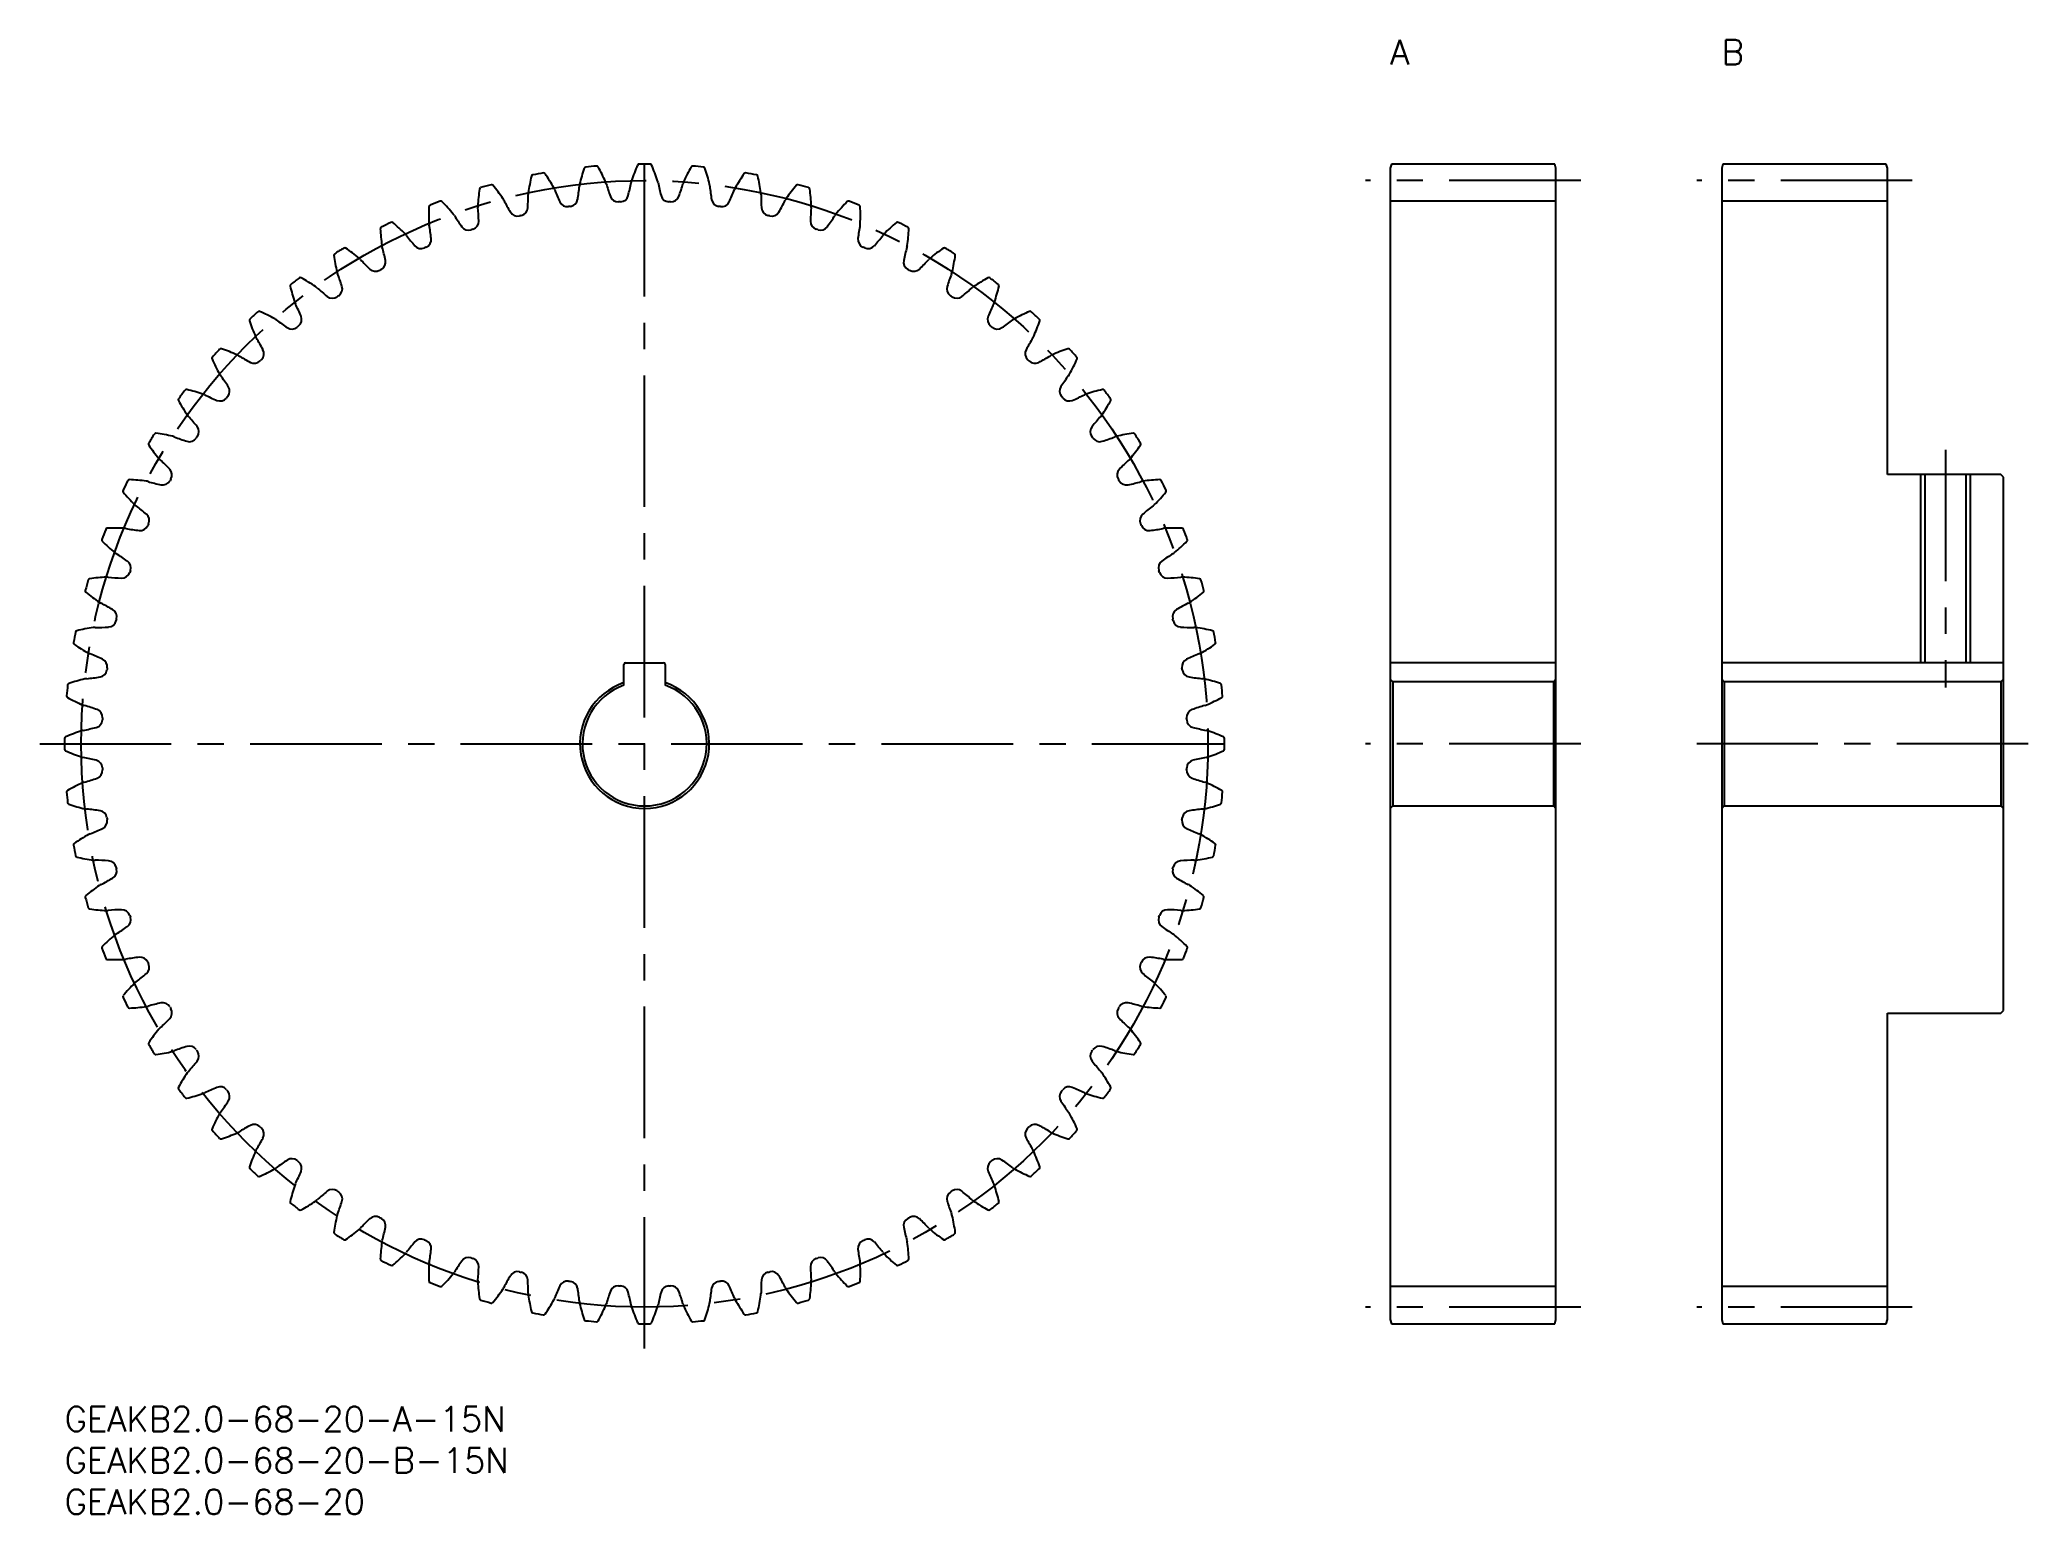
# Model space of a CAD drawing. Extents: x -3 to 237, y -13 to 165.
import ezdxf

# ---------------------------------------------------------------- set-up
doc = ezdxf.new("R2010")
doc.units = 0
doc.header["$LTSCALE"] = 0.5
doc.linetypes.add('CENTER', pattern=[50.8, 31.75, -6.35, 6.35, -6.35])
for name, color, linetype in [('MSM_CENTER', 1, 'CENTER'), ('MSM_CONTINUOUS', 7, 'CONTINUOUS'), ('MSM_NARROW', 5, 'CONTINUOUS'), ('MSM_PART_NUMBER', 7, 'CONTINUOUS')]:
    doc.layers.add(name, color=color, linetype=linetype)
doc.styles.get("Standard").update_dxf_attribs({"font": 'txt.shx', "height": 1, "bigfont": 'bigfont.shx'})

# ---------------------------------------------------------------- blocks, each defined once
blk = doc.blocks.new('*U3')
at = {"layer": 'MSM_PART_NUMBER'}
blk.add_text('GEAKB2.0-68-20-B-15N', height=3, dxfattribs=at).set_placement((0, -8))
blk = doc.blocks.new('*U4')
at = {"layer": 'MSM_PART_NUMBER'}
blk.add_text('GEAKB2.0-68-20-A-15N', height=3, dxfattribs=at).set_placement((0, -3))
blk = doc.blocks.new('*U5')
at = {"layer": 'MSM_PART_NUMBER'}
blk.add_text('GEAKB2.0-68-20', height=3, dxfattribs=at).set_placement((0, -13))
blk = doc.blocks.new('*U6')
at = {"layer": 'MSM_PART_NUMBER'}
blk.add_text('A', height=3, dxfattribs=at).set_placement((160, 162))
blk = doc.blocks.new('*U7')
at = {"layer": 'MSM_PART_NUMBER'}
blk.add_text('B', height=3, dxfattribs=at).set_placement((200, 162))

msp = doc.modelspace()

# ---------------------------------------------------------------- linework, layer by layer
at = {"layer": 'MSM_CENTER'}
for p, q in [((70, 7), (70, 153)), ((183, 148), (157, 148)), ((223, 148), (197, 148)), ((227, 115.5), (227, 86.8)), ((-3, 80), (143, 80)), ((183, 80), (157, 80)), ((237, 80), (197, 80)), ((183, 12), (157, 12)), ((223, 12), (197, 12))]:
    msp.add_line(p, q, dxfattribs=at)
msp.add_circle((70, 80), 68, dxfattribs=at)
at = {"layer": 'MSM_CONTINUOUS'}
for p, q in [((160.13, 150), (160, 149.5)), ((160, 149.5), (160, 10.5)), ((179.87, 150), (160.13, 150)), ((180, 149.5), (179.87, 150)), ((180, 10.5), (180, 149.5)), ((200.13, 150), (200, 149.5)), ((200, 149.5), (200, 10.5)), ((219.87, 150), (200.13, 150)), ((220, 149.5), (219.87, 150)), ((220, 112.5), (220, 149.5)), ((180, 145.5), (160, 145.5)), ((220, 145.5), (200, 145.5)), ((233.7, 112.5), (220, 112.5)), ((224.54, 112.5), (224.54, 89.8)), ((229.46, 112.5), (229.46, 89.8)), ((234, 112.2), (233.7, 112.5)), ((234, 47.8), (234, 112.2)), ((67.5, 87.07), (67.5, 89.6)), ((67.7, 89.8), (72.3, 89.8)), ((72.5, 89.6), (72.5, 87.07)), ((180, 89.8), (160, 89.8)), ((234, 89.8), (200, 89.8)), ((160, 87.8), (160.3, 87.5)), ((160.3, 87.5), (160.3, 72.5)), ((179.7, 87.5), (160.3, 87.5)), ((179.7, 87.5), (180, 87.8)), ((179.7, 87.5), (179.7, 72.5)), ((200, 87.8), (200.3, 87.5)), ((200.3, 87.5), (200.3, 72.5)), ((233.7, 87.5), (200.3, 87.5)), ((233.7, 87.5), (234, 87.8)), ((233.7, 87.5), (233.7, 72.5)), ((160.3, 72.5), (160, 72.2)), ((160.3, 72.5), (179.7, 72.5)), ((180, 72.2), (179.7, 72.5)), ((200.3, 72.5), (200, 72.2)), ((200.3, 72.5), (233.7, 72.5)), ((234, 72.2), (233.7, 72.5)), ((220, 10.5), (220, 47.5)), ((220, 47.5), (233.7, 47.5)), ((233.7, 47.5), (234, 47.8)), ((180, 14.5), (160, 14.5)), ((220, 14.5), (200, 14.5)), ((160, 10.5), (160.13, 10)), ((160.13, 10), (179.87, 10)), ((179.87, 10), (180, 10.5)), ((200, 10.5), (200.13, 10)), ((200.13, 10), (219.87, 10)), ((219.87, 10), (220, 10.5))]:
    msp.add_line(p, q, dxfattribs=at)
for centre, radius, start, end in [((70, 80), 70, 100.0543, 101.1222), ((57.81, 148.73), 0.2, 34.4083, 100.0542), ((39.28, 136.03), 22.67, 29.2647, 34.4083), ((84.21, 142.3), 22.67, 161.474, 166.6176), ((62.91, 149.44), 0.2, 95.8281, 161.474), ((70, 80), 70, 94.7602, 95.8281), ((64.21, 149.56), 0.2, 29.1142, 94.7602), ((44.58, 138.63), 22.67, 23.9706, 29.1142), ((89.9, 140.72), 22.67, 156.1799, 161.3235), ((69.35, 149.8), 0.2, 90.534, 156.1799), ((70, 80), 70, 89.466, 90.534), ((70.65, 149.8), 0.2, 23.8201, 89.466), ((50.1, 140.72), 22.67, 18.6765, 23.8201), ((95.42, 138.63), 22.67, 150.8858, 156.0294), ((75.79, 149.56), 0.2, 85.2402, 150.8858), ((70, 80), 70, 84.1719, 85.2398), ((77.09, 149.44), 0.2, 18.526, 84.1718), ((55.79, 142.3), 22.67, 13.3824, 18.526), ((100.72, 136.03), 22.67, 145.5917, 150.7353), ((82.19, 148.73), 0.2, 79.9457, 145.5917), ((70, 80), 70, 78.8778, 79.9457), ((72.52, 143.85), 22.67, 172.0623, 177.2059), ((50.27, 146.95), 0.2, 106.4163, 172.0623), ((70, 80), 70, 105.3484, 106.4163), ((51.52, 147.31), 0.2, 39.7024, 105.3484), ((34.24, 132.96), 22.67, 34.5588, 39.7024), ((57.61, 146.3), 1.66, 171.9116, 179.6903), ((78.41, 143.35), 22.67, 166.7682, 171.9118), ((56.54, 148.49), 0.2, 101.1222, 166.7682), ((57.61, 146.3), 1.66, 21.4861, 29.2649), ((84.46, 156.87), 27.2, 201.486, 204.89), ((35.06, 149.98), 27.2, 350.9923, 354.3964), ((63.78, 147.16), 1.66, 166.6175, 174.3962), ((63.78, 147.16), 1.66, 16.192, 23.9708), ((91.49, 155.21), 27.2, 196.1919, 199.5959), ((41.66, 152.91), 27.2, 345.6982, 349.1023), ((70, 147.45), 1.66, 161.3234, 169.1021), ((70, 147.45), 1.66, 10.8979, 18.6766), ((98.34, 152.91), 27.2, 190.8977, 194.3018), ((48.51, 155.21), 27.2, 340.4041, 343.8081), ((76.22, 147.16), 1.66, 156.0292, 163.808), ((76.22, 147.16), 1.66, 5.6038, 13.3825), ((104.94, 149.98), 27.2, 185.6036, 189.0077), ((55.54, 156.87), 27.2, 335.11, 338.514), ((82.39, 146.3), 1.66, 150.7351, 158.5139), ((83.46, 148.49), 0.2, 13.2318, 78.8777), ((61.59, 143.35), 22.67, 8.0882, 13.2318), ((82.39, 146.3), 1.66, 0.3097, 8.0884), ((105.76, 132.96), 22.67, 140.2976, 145.4412), ((88.48, 147.31), 0.2, 74.6516, 140.2975), ((70, 80), 70, 73.5837, 74.6516), ((89.73, 146.95), 0.2, 7.9377, 73.5836), ((67.48, 143.85), 22.67, 2.7941, 7.9377), ((66.62, 143.81), 22.67, 177.3564, 182.5), ((44.18, 144.85), 0.2, 111.7101, 177.3564), ((70, 80), 70, 110.6425, 111.7104), ((45.39, 145.32), 0.2, 44.9965, 110.6425), ((29.51, 129.43), 22.67, 39.8529, 44.9965), ((51.54, 144.88), 1.66, 177.2057, 184.9844), ((22.79, 142.37), 27.2, 1.5805, 4.9846), ((51.54, 144.88), 1.66, 26.7803, 34.559), ((77.3, 157.88), 27.2, 206.7801, 210.1842), ((54.66, 144.71), 1, 210.1842, 283.3402), ((54.89, 144.76), 1, 283.1304, 356.2864), ((28.75, 146.46), 27.2, 356.2864, 359.6905), ((60.69, 145.85), 1, 204.8901, 278.0461), ((70, 80), 65.5, 97.8362, 98.0461), ((60.93, 145.88), 1, 277.8362, 350.9923), ((66.81, 146.42), 1, 199.5959, 272.752), ((70, 80), 65.5, 92.5421, 92.752), ((67.05, 146.43), 1, 272.5421, 345.6982), ((72.95, 146.43), 1, 194.3018, 267.4579), ((70, 80), 65.5, 87.248, 87.4579), ((73.19, 146.42), 1, 267.248, 340.4041), ((79.07, 145.88), 1, 189.0077, 262.1638), ((70, 80), 65.5, 81.9539, 82.1638), ((79.31, 145.85), 1, 261.9539, 335.11), ((111.25, 146.46), 27.2, 180.3095, 183.7136), ((85.11, 144.76), 1, 183.7136, 256.8696), ((85.34, 144.71), 1, 256.6598, 329.8158), ((62.7, 157.88), 27.2, 329.8158, 333.2199), ((88.46, 144.88), 1.66, 145.441, 153.2197), ((117.21, 142.37), 27.2, 175.0154, 178.4195), ((88.46, 144.88), 1.66, 355.0156, 2.7943), ((110.49, 129.43), 22.67, 135.0034, 140.1471), ((94.61, 145.32), 0.2, 69.3575, 135.0034), ((70, 80), 70, 68.2896, 69.3575), ((95.82, 144.85), 0.2, 2.6436, 68.2895), ((73.38, 143.81), 22.67, 357.5, 2.6436), ((38.31, 142.19), 0.2, 117.0042, 182.6505), ((60.75, 143.23), 22.67, 182.6505, 187.7941), ((70, 80), 70, 115.9366, 117.0046), ((39.47, 142.77), 0.2, 50.2907, 115.9367), ((25.12, 125.49), 22.67, 45.1471, 50.2907), ((45.63, 142.9), 1.66, 182.4998, 190.2786), ((17.24, 137.75), 27.2, 6.8747, 10.2787), ((45.63, 142.9), 1.66, 32.0744, 39.8531), ((70.09, 158.22), 27.2, 212.0742, 215.4783), ((48.75, 143.01), 1, 215.4783, 288.6343), ((70, 80), 65.5, 108.4245, 108.6343), ((48.98, 143.09), 1, 288.4245, 1.5806), ((70, 80), 65.5, 103.1304, 103.3402), ((70, 80), 65.5, 76.6598, 76.8696), ((91.02, 143.09), 1, 178.4195, 251.5755), ((70, 80), 65.5, 71.3657, 71.5755), ((91.25, 143.01), 1, 251.3657, 324.5217), ((69.91, 158.22), 27.2, 324.5217, 327.9258), ((94.37, 142.9), 1.66, 140.1469, 147.9256), ((122.76, 137.75), 27.2, 169.7213, 173.1253), ((94.37, 142.9), 1.66, 349.7214, 357.5002), ((114.88, 125.49), 22.67, 129.7093, 134.8529), ((100.53, 142.77), 0.2, 64.0634, 129.7093), ((70, 80), 70, 62.9954, 64.0634), ((79.25, 143.23), 22.67, 352.2059, 357.3495), ((101.69, 142.19), 0.2, 357.3495, 62.9954), ((70, 80), 70, 121.2307, 122.2987), ((33.81, 139.69), 0.2, 55.5848, 121.2308), ((21.11, 121.15), 22.67, 50.4412, 55.5848), ((39.93, 140.38), 1.66, 187.7939, 195.5727), ((12.14, 132.63), 27.2, 12.1688, 15.5728), ((39.93, 140.38), 1.66, 37.3685, 45.1472), ((62.87, 157.89), 27.2, 217.3683, 220.7724), ((43.03, 140.78), 1, 220.7724, 293.9285), ((70, 80), 65.5, 113.7186, 113.9285), ((43.25, 140.88), 1, 293.7186, 6.8747), ((96.75, 140.88), 1, 173.1253, 246.2814), ((70, 80), 65.5, 66.0715, 66.2814), ((96.97, 140.78), 1, 246.0715, 319.2276), ((77.13, 157.89), 27.2, 319.2276, 322.6317), ((100.07, 140.38), 1.66, 134.8528, 142.6315), ((127.86, 132.63), 27.2, 164.4272, 167.8312), ((100.07, 140.38), 1.66, 344.4273, 352.2061), ((118.89, 121.15), 22.67, 124.4152, 129.5588), ((106.19, 139.69), 0.2, 58.7693, 124.4152), ((70, 80), 70, 57.7013, 58.7693), ((32.7, 139), 0.2, 122.2983, 187.9446), ((54.95, 142.11), 22.67, 187.9446, 193.0882), ((34.49, 137.35), 1.66, 193.0881, 200.8668), ((34.49, 137.35), 1.66, 42.6626, 50.4413), ((55.71, 156.9), 27.2, 222.6624, 226.0665), ((37.53, 138.04), 1, 226.0665, 299.2226), ((70, 80), 65.5, 119.0127, 119.2226), ((37.75, 138.16), 1, 299.0127, 12.1688), ((102.25, 138.16), 1, 167.8312, 240.9873), ((70, 80), 65.5, 60.7774, 60.9873), ((102.47, 138.04), 1, 240.7774, 313.9335), ((84.29, 156.9), 27.2, 313.9335, 317.3376), ((105.51, 137.35), 1.66, 129.5587, 137.3374), ((105.51, 137.35), 1.66, 339.1332, 346.9119), ((85.05, 142.11), 22.67, 346.9118, 352.0554), ((107.3, 139), 0.2, 352.0554, 57.7012), ((27.42, 135.31), 0.2, 127.5924, 193.2387), ((49.29, 140.45), 22.67, 193.2387, 198.3824), ((70, 80), 70, 126.5249, 127.5928), ((28.46, 136.09), 0.2, 60.8789, 126.5249), ((17.52, 116.46), 22.67, 55.7353, 60.8789), ((29.35, 133.83), 1.66, 47.9567, 55.7355), ((48.68, 155.26), 27.2, 227.9566, 231.3606), ((7.53, 127.07), 27.2, 17.4629, 20.867), ((32.52, 134.93), 1, 304.3068, 17.4629), ((107.48, 134.93), 1, 162.5371, 235.6932), ((132.47, 127.07), 27.2, 159.133, 162.5371), ((91.32, 155.26), 27.2, 308.6394, 312.0434), ((110.65, 133.83), 1.66, 124.2645, 132.0433), ((122.48, 116.46), 22.67, 119.1211, 124.2647), ((111.54, 136.09), 0.2, 53.4751, 119.1211), ((70, 80), 70, 52.4072, 53.4751), ((90.71, 140.45), 22.67, 341.6176, 346.7613), ((112.58, 135.31), 0.2, 346.7613, 52.4071), ((70, 80), 70, 131.819, 132.8869), ((23.46, 132.02), 0.2, 66.173, 131.819), ((14.38, 111.47), 22.67, 61.0294, 66.173), ((29.35, 133.83), 1.66, 198.3822, 206.1609), ((3.45, 121.1), 27.2, 22.757, 26.1611), ((32.32, 134.79), 1, 231.3606, 304.5167), ((70, 80), 65.5, 124.3068, 124.5167), ((70, 80), 65.5, 55.4833, 55.6932), ((107.68, 134.79), 1, 235.4833, 308.6394), ((136.55, 121.1), 27.2, 153.8389, 157.243), ((110.65, 133.83), 1.66, 333.8391, 341.6178), ((125.62, 111.47), 22.67, 113.827, 118.9706), ((116.54, 132.02), 0.2, 48.181, 113.827), ((70, 80), 70, 47.1131, 48.181), ((22.5, 131.14), 0.2, 132.8869, 198.5328), ((43.8, 138.28), 22.67, 198.5329, 203.6765), ((24.56, 129.85), 1.66, 53.2508, 61.0296), ((41.82, 152.97), 27.2, 233.2507, 236.6547), ((27.42, 131.08), 1, 236.6548, 309.8108), ((70, 80), 65.5, 129.6009, 129.8108), ((27.61, 131.24), 1, 309.6009, 22.757), ((112.39, 131.24), 1, 157.243, 230.3991), ((70, 80), 65.5, 50.1892, 50.3991), ((112.58, 131.08), 1, 230.1892, 303.3453), ((98.18, 152.97), 27.2, 303.3453, 306.7493), ((115.44, 129.85), 1.66, 118.9704, 126.7492), ((96.2, 138.28), 22.67, 336.3235, 341.4671), ((117.5, 131.14), 0.2, 341.4671, 47.113), ((70, 80), 70, 137.1131, 138.181), ((18.86, 127.5), 0.2, 71.4671, 137.1131), ((11.72, 106.2), 22.67, 66.3235, 71.4671), ((24.56, 129.85), 1.66, 203.6763, 211.455), ((-0.06, 114.79), 27.2, 28.0511, 31.4552), ((23.06, 127.11), 1, 314.8951, 28.0512), ((116.94, 127.11), 1, 151.9489, 225.1049), ((140.06, 114.79), 27.2, 148.5448, 151.9489), ((115.44, 129.85), 1.66, 328.545, 336.3237), ((128.28, 106.2), 22.67, 108.5329, 113.6765), ((121.14, 127.5), 0.2, 42.8869, 108.5328), ((70, 80), 70, 41.819, 42.8869), ((17.98, 126.54), 0.2, 138.181, 203.827), ((38.53, 135.62), 22.67, 203.827, 208.9706), ((20.15, 125.44), 1.66, 58.545, 66.3237), ((35.21, 150.06), 27.2, 238.5448, 241.9489), ((22.89, 126.94), 1, 241.9489, 315.1049), ((70, 80), 65.5, 134.8951, 135.1049), ((70, 80), 65.5, 44.8951, 45.1049), ((117.11, 126.94), 1, 224.8951, 298.0511), ((104.79, 150.06), 27.2, 298.0511, 301.4552), ((119.85, 125.44), 1.66, 113.6763, 121.455), ((101.47, 135.62), 22.67, 331.0294, 336.173), ((122.02, 126.54), 0.2, 336.173, 41.8189), ((70, 80), 70, 142.4072, 143.4751), ((14.69, 122.58), 0.2, 76.7613, 142.4072), ((9.55, 100.71), 22.67, 71.6176, 76.7613), ((20.15, 125.44), 1.66, 208.9704, 216.7492), ((-2.97, 108.18), 27.2, 33.3453, 36.7493), ((18.92, 122.58), 1, 320.1892, 33.3453), ((121.08, 122.58), 1, 146.6548, 219.8108), ((142.97, 108.18), 27.2, 143.2507, 146.6547), ((119.85, 125.44), 1.66, 323.2508, 331.0296), ((130.45, 100.71), 22.67, 103.2387, 108.3824), ((125.31, 122.58), 0.2, 37.5928, 103.2387), ((70, 80), 70, 36.5249, 37.5928), ((13.91, 121.54), 0.2, 143.4751, 209.1211), ((33.54, 132.48), 22.67, 209.1211, 214.2647), ((16.17, 120.65), 1.66, 63.8391, 71.6178), ((28.9, 146.55), 27.2, 243.8389, 247.243), ((18.76, 122.39), 1, 247.243, 320.3991), ((70, 80), 65.5, 140.1892, 140.3991), ((70, 80), 65.5, 39.6009, 39.8108), ((121.24, 122.39), 1, 219.6009, 292.757), ((111.1, 146.55), 27.2, 292.757, 296.1611), ((123.83, 120.65), 1.66, 108.3822, 116.1609), ((106.46, 132.48), 22.67, 325.7353, 330.8789), ((126.09, 121.54), 0.2, 330.8789, 36.5248), ((16.17, 120.65), 1.66, 214.2645, 222.0433), ((-5.26, 101.32), 27.2, 38.6394, 42.0434), ((15.21, 117.68), 1, 325.4833, 38.6394), ((124.79, 117.68), 1, 141.3606, 214.5167), ((145.26, 101.32), 27.2, 137.9566, 141.3606), ((123.83, 120.65), 1.66, 317.9567, 325.7355), ((10.31, 116.19), 0.2, 148.7693, 214.4152), ((70, 80), 70, 147.7013, 148.7693), ((28.85, 128.89), 22.67, 214.4152, 219.5588), ((11, 117.3), 0.2, 82.0554, 147.7013), ((7.89, 95.05), 22.67, 76.9118, 82.0554), ((12.65, 115.51), 1.66, 69.1332, 76.9119), ((22.93, 142.47), 27.2, 249.133, 252.5371), ((15.07, 117.48), 1, 252.5371, 325.6932), ((70, 80), 65.5, 145.4833, 145.6932), ((70, 80), 65.5, 34.3068, 34.5167), ((124.93, 117.48), 1, 214.3068, 287.4629), ((117.07, 142.47), 27.2, 287.4629, 290.867), ((127.35, 115.51), 1.66, 103.0881, 110.8668), ((132.11, 95.05), 22.67, 97.9446, 103.0882), ((111.15, 128.89), 22.67, 320.4412, 325.5848), ((129, 117.3), 0.2, 32.2987, 97.9446), ((70, 80), 70, 31.2307, 32.2987), ((129.69, 116.19), 0.2, 325.5848, 31.2307), ((12.65, 115.51), 1.66, 219.5587, 227.3374), ((-6.9, 94.29), 27.2, 43.9335, 47.3376), ((11.96, 112.47), 1, 330.7774, 43.9335), ((128.04, 112.47), 1, 136.0665, 209.2226), ((146.9, 94.29), 27.2, 132.6624, 136.0665), ((127.35, 115.51), 1.66, 312.6626, 320.4414), ((7.23, 110.53), 0.2, 154.0634, 219.7093), ((70, 80), 70, 152.9954, 154.0634), ((24.51, 124.88), 22.67, 219.7093, 224.8529), ((7.81, 111.69), 0.2, 87.3495, 152.9954), ((6.77, 89.25), 22.67, 82.2059, 87.3495), ((9.62, 110.07), 1.66, 74.4273, 82.2061), ((17.37, 137.86), 27.2, 254.4272, 257.8312), ((11.84, 112.25), 1, 257.8312, 330.9873), ((70, 80), 65.5, 150.7774, 150.9873), ((70, 80), 65.5, 29.0127, 29.2226), ((128.16, 112.25), 1, 209.0127, 282.1688), ((122.63, 137.86), 27.2, 282.1688, 285.5728), ((130.38, 110.07), 1.66, 97.7939, 105.5727), ((133.23, 89.25), 22.67, 92.6505, 97.7941), ((115.49, 124.88), 22.67, 315.1471, 320.2907), ((132.19, 111.69), 0.2, 27.0046, 92.6505), ((70, 80), 70, 25.9366, 27.0046), ((132.77, 110.53), 0.2, 320.2907, 25.9365), ((9.62, 110.07), 1.66, 224.8528, 232.6315), ((-7.89, 87.13), 27.2, 49.2276, 52.6317), ((147.89, 87.13), 27.2, 127.3683, 130.7724), ((130.38, 110.07), 1.66, 307.3685, 315.1472), ((70, 80), 70, 158.2896, 159.3575), ((5.15, 105.82), 0.2, 92.6436, 158.2895), ((6.19, 83.38), 22.67, 87.5, 92.6436), ((7.1, 104.37), 1.66, 79.7214, 87.5002), ((12.25, 132.76), 27.2, 259.7213, 263.1253), ((9.12, 106.75), 1, 263.1253, 336.2814), ((9.22, 106.97), 1, 336.0715, 49.2276), ((70, 80), 65.5, 156.0715, 156.2814), ((130.78, 106.97), 1, 130.7724, 203.9285), ((70, 80), 65.5, 23.7186, 23.9285), ((130.88, 106.75), 1, 203.7186, 276.8747), ((127.75, 132.76), 27.2, 276.8747, 280.2787), ((132.9, 104.37), 1.66, 92.4998, 100.2786), ((133.81, 83.38), 22.67, 87.3564, 92.5), ((134.85, 105.82), 0.2, 21.7104, 87.3564), ((70, 80), 70, 20.6425, 21.7104), ((4.68, 104.61), 0.2, 159.3575, 225.0034), ((20.57, 120.49), 22.67, 225.0034, 230.1471), ((119.43, 120.49), 22.67, 309.8529, 314.9965), ((135.32, 104.61), 0.2, 314.9965, 20.6424), ((7.1, 104.37), 1.66, 230.1469, 237.9256), ((-8.22, 79.91), 27.2, 54.5217, 57.9258), ((6.99, 101.25), 1, 341.3657, 54.5217), ((70, 80), 65.5, 161.3657, 161.5755), ((133.01, 101.25), 1, 125.4783, 198.6343), ((70, 80), 65.5, 18.4245, 18.6343), ((148.22, 79.91), 27.2, 122.0742, 125.4783), ((132.9, 104.37), 1.66, 302.0744, 309.8531), ((2.69, 98.48), 0.2, 164.6516, 230.2976), ((70, 80), 70, 163.5837, 164.6516), ((3.05, 99.73), 0.2, 97.9377, 163.5837), ((6.15, 77.48), 22.67, 92.7941, 97.9377), ((5.12, 98.46), 1.66, 85.0156, 92.7943), ((7.63, 127.21), 27.2, 265.0154, 268.4195), ((6.91, 101.02), 1, 268.4195, 341.5755), ((133.09, 101.02), 1, 198.4245, 271.5806), ((132.37, 127.21), 27.2, 271.5805, 274.9846), ((134.88, 98.46), 1.66, 87.2057, 94.9844), ((133.85, 77.48), 22.67, 82.0623, 87.2059), ((136.95, 99.73), 0.2, 16.4163, 82.0622), ((70, 80), 70, 15.3484, 16.4163), ((137.31, 98.48), 0.2, 309.7024, 15.3483), ((17.04, 115.76), 22.67, 230.2976, 235.4412), ((5.12, 98.46), 1.66, 235.441, 243.2197), ((-7.88, 72.7), 27.2, 59.8158, 63.2199), ((5.29, 95.34), 1, 346.6598, 59.8159), ((134.71, 95.34), 1, 120.1842, 193.3402), ((147.88, 72.7), 27.2, 116.7801, 120.1842), ((134.88, 98.46), 1.66, 296.7803, 304.559), ((122.96, 115.76), 22.67, 304.5588, 309.7024), ((1.51, 93.46), 0.2, 103.2318, 168.8778), ((6.65, 71.59), 22.67, 98.0882, 103.2318), ((3.7, 92.39), 1.66, 90.3097, 98.0884), ((3.54, 121.25), 27.2, 270.3095, 273.7136), ((5.24, 95.11), 1, 273.7136, 346.8696), ((70, 80), 65.5, 166.6598, 166.8696), ((70, 80), 65.5, 13.1304, 13.3402), ((134.76, 95.11), 1, 193.1304, 266.2864), ((136.46, 121.25), 27.2, 266.2864, 269.6905), ((136.3, 92.39), 1.66, 81.9116, 89.6903), ((133.35, 71.59), 22.67, 76.7682, 81.9118), ((138.49, 93.46), 0.2, 11.1222, 76.7681), ((1.27, 92.19), 0.2, 169.9457, 235.5917), ((70, 80), 70, 168.8778, 169.9457), ((13.97, 110.72), 22.67, 235.5917, 240.7353), ((126.03, 110.72), 22.67, 299.2647, 304.4083), ((70, 80), 70, 10.0543, 11.1222), ((138.73, 92.19), 0.2, 304.4083, 10.0542), ((3.7, 92.39), 1.66, 240.7351, 248.5139), ((-6.87, 65.54), 27.2, 65.11, 68.514), ((4.12, 89.07), 1, 279.0077, 352.1638), ((4.15, 89.31), 1, 351.9539, 65.11), ((70, 80), 65.5, 171.9539, 172.1638), ((67.7, 89.6), 0.2, 90, 180), ((72.3, 89.6), 0.2, 0, 90), ((135.85, 89.31), 1, 114.89, 188.0461), ((70, 80), 65.5, 7.8362, 8.0461), ((135.88, 89.07), 1, 187.8362, 260.9923), ((146.87, 65.54), 27.2, 111.486, 114.89), ((136.3, 92.39), 1.66, 291.4861, 299.2649), ((70, 80), 70, 174.1719, 175.2398), ((0.56, 87.09), 0.2, 108.526, 174.172), ((7.7, 65.79), 22.67, 103.3824, 108.526), ((2.84, 86.22), 1.66, 95.6038, 103.3825), ((0.02, 114.94), 27.2, 275.6036, 279.0077), ((70, 80), 7.8, 108.6939, 71.3061), ((70, 80), 7.5, 109.4712, 70.5288), ((139.98, 114.94), 27.2, 260.9923, 264.3964), ((137.16, 86.22), 1.66, 76.6175, 84.3962), ((132.3, 65.79), 22.67, 71.474, 76.6176), ((139.44, 87.09), 0.2, 5.8285, 71.474), ((70, 80), 70, 4.7602, 5.8281), ((0.44, 85.79), 0.2, 175.2398, 240.8858), ((11.37, 105.42), 22.67, 240.8858, 246.0294), ((2.84, 86.22), 1.66, 246.0292, 253.808), ((-5.21, 58.51), 27.2, 70.4041, 73.8081), ((3.58, 83.19), 1, 357.248, 70.4041), ((136.42, 83.19), 1, 109.5959, 182.752), ((145.21, 58.51), 27.2, 106.1919, 109.5959), ((137.16, 86.22), 1.66, 286.192, 293.9708), ((128.63, 105.42), 22.67, 293.9706, 299.1142), ((139.56, 85.79), 0.2, 299.1142, 4.7601), ((2.55, 80), 1.66, 100.8979, 108.6766), ((-2.91, 108.34), 27.2, 280.8977, 284.3018), ((3.57, 82.95), 1, 284.3018, 357.4579), ((70, 80), 65.5, 177.248, 177.4579), ((70, 80), 65.5, 2.5421, 2.752), ((136.43, 82.95), 1, 182.5421, 255.6982), ((142.91, 108.34), 27.2, 255.6982, 259.1023), ((137.45, 80), 1.66, 71.3234, 79.1021), ((0.2, 80.65), 0.2, 113.8201, 179.4661), ((70, 80), 70, 179.466, 180.534), ((0.2, 79.35), 0.2, 180.5336, 246.1799), ((9.28, 60.1), 22.67, 108.6765, 113.8201), ((130.72, 60.1), 22.67, 66.1799, 71.3235), ((139.8, 80.65), 0.2, 0.5344, 66.1799), ((139.8, 79.35), 0.2, 293.8201, 359.466), ((70, 80), 70, 359.466, 0.534), ((9.28, 99.9), 22.67, 246.1799, 251.3235), ((2.55, 80), 1.66, 251.3234, 259.1021), ((-2.91, 51.66), 27.2, 75.6982, 79.1023), ((3.57, 77.05), 1, 2.5421, 75.6982), ((3.58, 76.81), 1, 289.5959, 2.752), ((70, 80), 65.5, 182.5421, 182.752), ((70, 80), 65.5, 357.248, 357.4579), ((136.42, 76.81), 1, 177.248, 250.4041), ((136.43, 77.05), 1, 104.3018, 177.4579), ((142.91, 51.66), 27.2, 100.8977, 104.3018), ((137.45, 80), 1.66, 280.8979, 288.6766), ((130.72, 99.9), 22.67, 288.6765, 293.8201), ((11.37, 54.58), 22.67, 113.9706, 119.1142), ((2.84, 73.78), 1.66, 106.192, 113.9708), ((-5.21, 101.49), 27.2, 286.1919, 289.5959), ((145.21, 101.49), 27.2, 250.4041, 253.8081), ((137.16, 73.78), 1.66, 66.0292, 73.808), ((128.63, 54.58), 22.67, 60.8858, 66.0294), ((0.44, 74.21), 0.2, 119.1142, 184.7602), ((70, 80), 70, 184.7602, 185.8281), ((0.56, 72.91), 0.2, 185.8277, 251.474), ((7.7, 94.21), 22.67, 251.474, 256.6176), ((2.84, 73.78), 1.66, 256.6175, 264.3962), ((0.02, 45.06), 27.2, 80.9923, 84.3964), ((139.98, 45.06), 27.2, 95.6036, 99.0077), ((137.16, 73.78), 1.66, 275.6038, 283.3825), ((132.3, 94.21), 22.67, 283.3824, 288.526), ((139.44, 72.91), 0.2, 288.526, 354.1718), ((70, 80), 70, 354.1719, 355.2398), ((139.56, 74.21), 0.2, 355.2398, 60.8858), ((-6.87, 94.46), 27.2, 291.486, 294.89), ((4.12, 70.93), 1, 7.8362, 80.9923), ((4.15, 70.69), 1, 294.8901, 8.0461), ((70, 80), 65.5, 187.8362, 188.0461), ((135.85, 70.69), 1, 171.9539, 245.11), ((70, 80), 65.5, 351.9539, 352.1638), ((135.88, 70.93), 1, 99.0077, 172.1638), ((146.87, 94.46), 27.2, 245.11, 248.514), ((1.27, 67.81), 0.2, 124.4083, 190.0543), ((70, 80), 70, 190.0543, 191.1222), ((13.97, 49.28), 22.67, 119.2647, 124.4083), ((3.7, 67.61), 1.66, 111.4861, 119.2649), ((136.3, 67.61), 1.66, 60.7351, 68.5139), ((126.03, 49.28), 22.67, 55.5917, 60.7353), ((70, 80), 70, 348.8778, 349.9457), ((138.73, 67.81), 0.2, 349.9457, 55.5917), ((1.51, 66.54), 0.2, 191.1218, 256.7682), ((6.65, 88.41), 22.67, 256.7682, 261.9118), ((3.7, 67.61), 1.66, 261.9116, 269.6903), ((3.54, 38.75), 27.2, 86.2864, 89.6905), ((5.24, 64.89), 1, 13.1304, 86.2864), ((5.29, 64.66), 1, 300.1842, 13.3402), ((70, 80), 65.5, 193.1304, 193.3402), ((134.71, 64.66), 1, 166.6598, 239.8159), ((70, 80), 65.5, 346.6598, 346.8696), ((134.76, 64.89), 1, 93.7136, 166.8696), ((136.46, 38.75), 27.2, 90.3095, 93.7136), ((136.3, 67.61), 1.66, 270.3097, 278.0884), ((133.35, 88.41), 22.67, 278.0882, 283.2318), ((138.49, 66.54), 0.2, 283.2318, 348.8777), ((17.04, 44.24), 22.67, 124.5588, 129.7024), ((5.12, 61.54), 1.66, 116.7803, 124.559), ((-7.88, 87.3), 27.2, 296.7801, 300.1842), ((147.88, 87.3), 27.2, 239.8158, 243.2199), ((134.88, 61.54), 1.66, 55.441, 63.2197), ((122.96, 44.24), 22.67, 50.2976, 55.4412), ((2.69, 61.52), 0.2, 129.7024, 195.3484), ((70, 80), 70, 195.3484, 196.4163), ((3.05, 60.27), 0.2, 196.4163, 262.0623), ((6.15, 82.52), 22.67, 262.0623, 267.2059), ((133.85, 82.52), 22.67, 272.7941, 277.9377), ((136.95, 60.27), 0.2, 277.9377, 343.5836), ((70, 80), 70, 343.5837, 344.6516), ((137.31, 61.52), 0.2, 344.652, 50.2975), ((5.12, 61.54), 1.66, 267.2057, 274.9844), ((7.63, 32.79), 27.2, 91.5805, 94.9846), ((-8.22, 80.09), 27.2, 302.0742, 305.4783), ((6.91, 58.98), 1, 18.4245, 91.5806), ((6.99, 58.75), 1, 305.4783, 18.6343), ((70, 80), 65.5, 198.4245, 198.6343), ((133.01, 58.75), 1, 161.3657, 234.5217), ((70, 80), 65.5, 341.3657, 341.5755), ((133.09, 58.98), 1, 88.4195, 161.5755), ((148.22, 80.09), 27.2, 234.5217, 237.9258), ((132.37, 32.79), 27.2, 85.0154, 88.4195), ((134.88, 61.54), 1.66, 265.0156, 272.7943), ((4.68, 55.39), 0.2, 134.9965, 200.6426), ((70, 80), 70, 200.6425, 201.7104), ((20.57, 39.51), 22.67, 129.8529, 134.9965), ((7.1, 55.63), 1.66, 122.0744, 129.8531), ((132.9, 55.63), 1.66, 50.1469, 57.9256), ((119.43, 39.51), 22.67, 45.0034, 50.1471), ((70, 80), 70, 338.2896, 339.3575), ((135.32, 55.39), 0.2, 339.3575, 45.0034), ((5.15, 54.18), 0.2, 201.7101, 267.3564), ((6.19, 76.62), 22.67, 267.3564, 272.5), ((7.1, 55.63), 1.66, 272.4998, 280.2786), ((12.25, 27.24), 27.2, 96.8747, 100.2787), ((9.12, 53.25), 1, 23.7186, 96.8747), ((9.22, 53.03), 1, 310.7724, 23.9285), ((70, 80), 65.5, 203.7186, 203.9285), ((130.78, 53.03), 1, 156.0715, 229.2276), ((70, 80), 65.5, 336.0715, 336.2814), ((130.88, 53.25), 1, 83.1253, 156.2814), ((127.75, 27.24), 27.2, 79.7213, 83.1253), ((132.9, 55.63), 1.66, 259.7214, 267.5002), ((133.81, 76.62), 22.67, 267.5, 272.6436), ((134.85, 54.18), 0.2, 272.6436, 338.2895), ((24.51, 35.12), 22.67, 135.1471, 140.2907), ((9.62, 49.93), 1.66, 127.3685, 135.1472), ((-7.89, 72.87), 27.2, 307.3683, 310.7724), ((147.89, 72.87), 27.2, 229.2276, 232.6317), ((130.38, 49.93), 1.66, 44.8528, 52.6315), ((115.49, 35.12), 22.67, 39.7093, 44.8529), ((7.23, 49.47), 0.2, 140.2907, 205.9367), ((70, 80), 70, 205.9366, 207.0046), ((7.81, 48.31), 0.2, 207.0046, 272.6505), ((6.77, 70.75), 22.67, 272.6505, 277.7941), ((9.62, 49.93), 1.66, 277.7939, 285.5727), ((17.37, 22.14), 27.2, 102.1688, 105.5728), ((11.84, 47.75), 1, 29.0127, 102.1688), ((11.96, 47.53), 1, 316.0665, 29.2226), ((70, 80), 65.5, 209.0127, 209.2226), ((128.04, 47.53), 1, 150.7774, 223.9335), ((70, 80), 65.5, 330.7774, 330.9873), ((128.16, 47.75), 1, 77.8312, 150.9873), ((122.63, 22.14), 27.2, 74.4272, 77.8312), ((130.38, 49.93), 1.66, 254.4273, 262.2061), ((133.23, 70.75), 22.67, 262.2059, 267.3495), ((132.19, 48.31), 0.2, 267.3495, 332.9954), ((70, 80), 70, 332.9954, 334.0634), ((132.77, 49.47), 0.2, 334.0634, 39.7093), ((12.65, 44.49), 1.66, 132.6626, 140.4413), ((-6.9, 65.71), 27.2, 312.6624, 316.0665), ((146.9, 65.71), 27.2, 223.9335, 227.3376), ((127.35, 44.49), 1.66, 39.5587, 47.3374), ((10.31, 43.81), 0.2, 145.5848, 211.2308), ((70, 80), 70, 211.2307, 212.2987), ((28.85, 31.11), 22.67, 140.4412, 145.5848), ((22.93, 17.53), 27.2, 107.4629, 110.867), ((15.07, 42.52), 1, 34.3068, 107.4629), ((124.93, 42.52), 1, 72.5371, 145.6932), ((117.07, 17.53), 27.2, 69.133, 72.5371), ((111.15, 31.11), 22.67, 34.4152, 39.5588), ((70, 80), 70, 327.7013, 328.7693), ((129.69, 43.81), 0.2, 328.7693, 34.4152), ((11, 42.7), 0.2, 212.2983, 277.9446), ((7.89, 64.95), 22.67, 277.9446, 283.0882), ((12.65, 44.49), 1.66, 283.0881, 290.8668), ((-5.26, 58.68), 27.2, 317.9566, 321.3606), ((70, 80), 65.5, 214.3068, 214.5167), ((15.21, 42.32), 1, 321.3606, 34.5167), ((124.79, 42.32), 1, 145.4833, 218.6394), ((70, 80), 65.5, 325.4833, 325.6932), ((145.26, 58.68), 27.2, 218.6394, 222.0434), ((127.35, 44.49), 1.66, 249.1332, 256.9119), ((132.11, 64.95), 22.67, 256.9118, 262.0554), ((129, 42.7), 0.2, 262.0554, 327.7013), ((13.91, 38.46), 0.2, 150.8789, 216.5249), ((33.54, 27.52), 22.67, 145.7353, 150.8789), ((16.17, 39.35), 1.66, 137.9567, 145.7355), ((28.9, 13.45), 27.2, 112.757, 116.1611), ((18.76, 37.61), 1, 39.6009, 112.757), ((121.24, 37.61), 1, 67.243, 140.3991), ((111.1, 13.45), 27.2, 63.8389, 67.243), ((123.83, 39.35), 1.66, 34.2645, 42.0433), ((106.46, 27.52), 22.67, 29.1211, 34.2647), ((126.09, 38.46), 0.2, 323.4751, 29.1211), ((70, 80), 70, 216.5249, 217.5928), ((14.69, 37.42), 0.2, 217.5924, 283.2387), ((9.55, 59.29), 22.67, 283.2387, 288.3824), ((16.17, 39.35), 1.66, 288.3822, 296.1609), ((-2.97, 51.82), 27.2, 323.2507, 326.6547), ((70, 80), 65.5, 219.6009, 219.8108), ((18.92, 37.42), 1, 326.6548, 39.8108), ((121.08, 37.42), 1, 140.1892, 213.3453), ((142.97, 51.82), 27.2, 213.3453, 216.7493), ((70, 80), 65.5, 320.1892, 320.3991), ((123.83, 39.35), 1.66, 243.8391, 251.6178), ((130.45, 59.29), 22.67, 251.6176, 256.7613), ((125.31, 37.42), 0.2, 256.7613, 322.4071), ((70, 80), 70, 322.4072, 323.4751), ((38.53, 24.38), 22.67, 151.0294, 156.173), ((20.15, 34.56), 1.66, 143.2508, 151.0296), ((35.21, 9.94), 27.2, 118.0511, 121.4552), ((22.89, 33.06), 1, 44.8951, 118.0511), ((70, 80), 65.5, 224.8951, 225.1049), ((70, 80), 65.5, 314.8951, 315.1049), ((117.11, 33.06), 1, 61.9489, 135.1049), ((104.79, 9.94), 27.2, 58.5448, 61.9489), ((119.85, 34.56), 1.66, 28.9704, 36.7492), ((101.47, 24.38), 22.67, 23.827, 28.9706), ((17.98, 33.46), 0.2, 156.173, 221.819), ((70, 80), 70, 221.819, 222.8869), ((18.86, 32.5), 0.2, 222.8869, 288.5328), ((11.72, 53.8), 22.67, 288.5329, 293.6765), ((20.15, 34.56), 1.66, 293.6763, 301.455), ((-0.06, 45.21), 27.2, 328.5448, 331.9489), ((23.06, 32.89), 1, 331.9489, 45.1049), ((116.94, 32.89), 1, 134.8951, 208.0512), ((140.06, 45.21), 27.2, 208.0511, 211.4552), ((119.85, 34.56), 1.66, 238.545, 246.3237), ((128.28, 53.8), 22.67, 246.3235, 251.4671), ((121.14, 32.5), 0.2, 251.4671, 317.113), ((70, 80), 70, 317.1131, 318.181), ((122.02, 33.46), 0.2, 318.181, 23.8269), ((22.5, 28.86), 0.2, 161.4671, 227.1132), ((43.8, 21.72), 22.67, 156.3235, 161.4671), ((24.56, 30.15), 1.66, 148.545, 156.3237), ((24.56, 30.15), 1.66, 298.9704, 306.7492), ((41.82, 7.03), 27.2, 123.3453, 126.7493), ((27.42, 28.92), 1, 50.1892, 123.3453), ((70, 80), 65.5, 230.1892, 230.3991), ((27.61, 28.76), 1, 337.243, 50.3991), ((112.39, 28.76), 1, 129.6009, 202.757), ((70, 80), 65.5, 309.6009, 309.8108), ((112.58, 28.92), 1, 56.6547, 129.8108), ((98.18, 7.03), 27.2, 53.2507, 56.6547), ((115.44, 30.15), 1.66, 233.2508, 241.0296), ((115.44, 30.15), 1.66, 23.6763, 31.455), ((96.2, 21.72), 22.67, 18.5329, 23.6765), ((117.5, 28.86), 0.2, 312.8869, 18.5328), ((70, 80), 70, 227.1131, 228.181), ((23.46, 27.98), 0.2, 228.181, 293.827), ((14.38, 48.53), 22.67, 293.827, 298.9706), ((49.29, 19.55), 22.67, 161.6176, 166.7613), ((29.35, 26.17), 1.66, 153.8391, 161.6178), ((3.45, 38.9), 27.2, 333.8389, 337.243), ((136.55, 38.9), 27.2, 202.757, 206.1611), ((110.65, 26.17), 1.66, 18.3822, 26.1609), ((90.71, 19.55), 22.67, 13.2387, 18.3824), ((125.62, 48.53), 22.67, 241.0294, 246.173), ((116.54, 27.98), 0.2, 246.173, 311.8189), ((70, 80), 70, 311.819, 312.8869), ((27.42, 24.69), 0.2, 166.7613, 232.4072), ((70, 80), 70, 232.4072, 233.4751), ((17.52, 43.54), 22.67, 299.1211, 304.2647), ((29.35, 26.17), 1.66, 304.2645, 312.0433), ((48.68, 4.74), 27.2, 128.6394, 132.0434), ((32.32, 25.21), 1, 55.4833, 128.6394), ((70, 80), 65.5, 235.4833, 235.6932), ((7.53, 32.93), 27.2, 339.133, 342.5371), ((32.52, 25.07), 1, 342.5371, 55.6932), ((107.48, 25.07), 1, 124.3068, 197.4629), ((132.47, 32.93), 27.2, 197.4629, 200.867), ((70, 80), 65.5, 304.3068, 304.5167), ((107.68, 25.21), 1, 51.3606, 124.5167), ((91.32, 4.74), 27.2, 47.9566, 51.3606), ((110.65, 26.17), 1.66, 227.9567, 235.7355), ((122.48, 43.54), 22.67, 235.7353, 240.8789), ((70, 80), 70, 306.5249, 307.5928), ((112.58, 24.69), 0.2, 307.5924, 13.2387), ((28.46, 23.91), 0.2, 233.4751, 299.1211), ((54.95, 17.89), 22.67, 166.9118, 172.0554), ((34.49, 22.65), 1.66, 159.1332, 166.9119), ((55.71, 3.1), 27.2, 133.9335, 137.3376), ((37.53, 21.96), 1, 60.7774, 133.9335), ((70, 80), 65.5, 240.7774, 240.9873), ((37.75, 21.84), 1, 347.8312, 60.9873), ((12.14, 27.37), 27.2, 344.4272, 347.8312), ((102.25, 21.84), 1, 119.0127, 192.1688), ((127.86, 27.37), 27.2, 192.1688, 195.5728), ((70, 80), 65.5, 299.0127, 299.2226), ((102.47, 21.96), 1, 46.0665, 119.2226), ((84.29, 3.1), 27.2, 42.6624, 46.0665), ((105.51, 22.65), 1.66, 13.0881, 20.8668), ((85.05, 17.89), 22.67, 7.9446, 13.0882), ((111.54, 23.91), 0.2, 240.8789, 306.5248), ((32.7, 21), 0.2, 172.0554, 237.7013), ((70, 80), 70, 237.7013, 238.7693), ((33.81, 20.31), 0.2, 238.7693, 304.4152), ((21.11, 38.85), 22.67, 304.4152, 309.5588), ((34.49, 22.65), 1.66, 309.5587, 317.3374), ((60.75, 16.77), 22.67, 172.2059, 177.3495), ((39.93, 19.62), 1.66, 164.4273, 172.2061), ((62.87, 2.11), 27.2, 139.2276, 142.6317), ((43.03, 19.22), 1, 66.0715, 139.2276), ((70, 80), 65.5, 246.0715, 246.2814), ((43.25, 19.12), 1, 353.1253, 66.2814), ((96.75, 19.12), 1, 113.7186, 186.8747), ((70, 80), 65.5, 293.7186, 293.9285), ((96.97, 19.22), 1, 40.7724, 113.9285), ((77.13, 2.11), 27.2, 37.3683, 40.7724), ((100.07, 19.62), 1.66, 7.7939, 15.5727), ((79.25, 16.77), 22.67, 2.6505, 7.7941), ((105.51, 22.65), 1.66, 222.6626, 230.4413), ((118.89, 38.85), 22.67, 230.4412, 235.5848), ((106.19, 20.31), 0.2, 235.5848, 301.2307), ((70, 80), 70, 301.2307, 302.2987), ((107.3, 21), 0.2, 302.2983, 7.9446), ((38.31, 17.81), 0.2, 177.3495, 242.9954), ((70, 80), 70, 242.9954, 244.0634), ((39.47, 17.23), 0.2, 244.0634, 309.7093), ((25.12, 34.51), 22.67, 309.7093, 314.8529), ((39.93, 19.62), 1.66, 314.8528, 322.6315), ((66.62, 16.19), 22.67, 177.5, 182.6436), ((45.63, 17.1), 1.66, 169.7214, 177.5002), ((17.24, 22.25), 27.2, 349.7213, 353.1253), ((70.09, 1.78), 27.2, 144.5217, 147.9258), ((48.75, 16.99), 1, 71.3657, 144.5217), ((70, 80), 65.5, 251.3657, 251.5755), ((48.98, 16.91), 1, 358.4195, 71.5755), ((22.79, 17.63), 27.2, 355.0154, 358.4195), ((91.02, 16.91), 1, 108.4245, 181.5806), ((117.21, 17.63), 27.2, 181.5805, 184.9846), ((70, 80), 65.5, 288.4245, 288.6343), ((91.25, 16.99), 1, 35.4783, 108.6343), ((69.91, 1.78), 27.2, 32.0742, 35.4783), ((122.76, 22.25), 27.2, 186.8747, 190.2787), ((94.37, 17.1), 1.66, 2.4998, 10.2786), ((73.38, 16.19), 22.67, 357.3564, 2.5), ((100.07, 19.62), 1.66, 217.3685, 225.1472), ((114.88, 34.51), 22.67, 225.1471, 230.2907), ((100.53, 17.23), 0.2, 230.2907, 295.9365), ((70, 80), 70, 295.9366, 297.0046), ((101.69, 17.81), 0.2, 297.0042, 2.6505), ((44.18, 15.15), 0.2, 182.6436, 248.2895), ((70, 80), 70, 248.2896, 249.3575), ((45.39, 14.68), 0.2, 249.3575, 315.0034), ((29.51, 30.57), 22.67, 315.0034, 320.1471), ((45.63, 17.1), 1.66, 320.1469, 327.9256), ((51.54, 15.12), 1.66, 175.0156, 182.7943), ((72.52, 16.15), 22.67, 182.7941, 187.9377), ((77.3, 2.12), 27.2, 149.8158, 153.2199), ((54.66, 15.29), 1, 76.6598, 149.8159), ((70, 80), 65.5, 256.6598, 256.8696), ((54.89, 15.24), 1, 3.7136, 76.8696), ((28.75, 13.54), 27.2, 0.3095, 3.7136), ((84.46, 3.13), 27.2, 155.11, 158.514), ((60.69, 14.15), 1, 81.9539, 155.11), ((70, 80), 65.5, 261.9539, 262.1638), ((60.93, 14.12), 1, 9.0077, 82.1638), ((66.81, 13.58), 1, 87.248, 160.4041), ((70, 80), 65.5, 267.248, 267.4579), ((67.05, 13.57), 1, 14.3018, 87.4579), ((72.95, 13.57), 1, 92.5421, 165.6982), ((70, 80), 65.5, 272.5421, 272.752), ((73.19, 13.58), 1, 19.5959, 92.752), ((79.07, 14.12), 1, 97.8362, 170.9923), ((70, 80), 65.5, 277.8362, 278.0461), ((79.31, 14.15), 1, 24.89, 98.0461), ((55.54, 3.13), 27.2, 21.486, 24.89), ((111.25, 13.54), 27.2, 176.2864, 179.6905), ((85.11, 15.24), 1, 103.1304, 176.2864), ((70, 80), 65.5, 283.1304, 283.3402), ((85.34, 15.29), 1, 30.1841, 103.3402), ((62.7, 2.12), 27.2, 26.7801, 30.1842), ((67.48, 16.15), 22.67, 352.0623, 357.2059), ((88.46, 15.12), 1.66, 357.2057, 4.9844), ((94.37, 17.1), 1.66, 212.0744, 219.8531), ((110.49, 30.57), 22.67, 219.8529, 224.9965), ((94.61, 14.68), 0.2, 224.9965, 290.6426), ((70, 80), 70, 290.6425, 291.7104), ((95.82, 15.15), 0.2, 291.7101, 357.3564), ((50.27, 13.05), 0.2, 187.9377, 253.5836), ((70, 80), 70, 253.5837, 254.6516), ((51.52, 12.69), 0.2, 254.6516, 320.2975), ((34.24, 27.04), 22.67, 320.2976, 325.4412), ((51.54, 15.12), 1.66, 325.441, 333.2197), ((57.61, 13.7), 1.66, 180.3097, 188.0884), ((78.41, 16.65), 22.67, 188.0882, 193.2318), ((39.28, 23.97), 22.67, 325.5917, 330.7353), ((57.61, 13.7), 1.66, 330.7351, 338.5139), ((35.06, 10.02), 27.2, 5.6036, 9.0077), ((63.78, 12.84), 1.66, 185.6038, 193.3825), ((84.21, 17.7), 22.67, 193.3824, 198.526), ((44.58, 21.37), 22.67, 330.8858, 336.0294), ((63.78, 12.84), 1.66, 336.0292, 343.808), ((91.49, 4.79), 27.2, 160.4041, 163.8081), ((41.66, 7.09), 27.2, 10.8977, 14.3018), ((70, 12.55), 1.66, 190.8979, 198.6766), ((89.9, 19.28), 22.67, 198.6765, 203.8201), ((50.1, 19.28), 22.67, 336.1799, 341.3235), ((70, 12.55), 1.66, 341.3234, 349.1021), ((98.34, 7.09), 27.2, 165.6982, 169.1023), ((48.51, 4.79), 27.2, 16.1919, 19.5959), ((76.22, 12.84), 1.66, 196.192, 203.9708), ((95.42, 21.37), 22.67, 203.9706, 209.1142), ((55.79, 17.7), 22.67, 341.474, 346.6176), ((76.22, 12.84), 1.66, 346.6175, 354.3962), ((104.94, 10.02), 27.2, 170.9923, 174.3964), ((82.39, 13.7), 1.66, 201.4861, 209.2649), ((100.72, 23.97), 22.67, 209.2647, 214.4083), ((61.59, 16.65), 22.67, 346.7682, 351.9118), ((82.39, 13.7), 1.66, 351.9116, 359.6903), ((88.46, 15.12), 1.66, 206.7803, 214.559), ((105.76, 27.04), 22.67, 214.5588, 219.7024), ((88.48, 12.69), 0.2, 219.7024, 285.3485), ((70, 80), 70, 285.3484, 286.4163), ((89.73, 13.05), 0.2, 286.4159, 352.0622), ((56.54, 11.51), 0.2, 193.2318, 258.8777), ((70, 80), 70, 258.8778, 259.9457), ((57.81, 11.27), 0.2, 259.9457, 325.5917), ((62.91, 10.56), 0.2, 198.526, 264.1719), ((70, 80), 70, 264.1719, 265.2398), ((64.21, 10.44), 0.2, 265.2398, 330.8858), ((69.35, 10.2), 0.2, 203.8201, 269.466), ((70, 80), 70, 269.466, 270.534), ((70.65, 10.2), 0.2, 270.5336, 336.1799), ((75.79, 10.44), 0.2, 209.1142, 274.7601), ((70, 80), 70, 274.7602, 275.8281), ((77.09, 10.56), 0.2, 275.8277, 341.474), ((82.19, 11.27), 0.2, 214.4083, 280.0542), ((70, 80), 70, 280.0543, 281.1222), ((83.46, 11.51), 0.2, 281.1218, 346.7681)]:
    msp.add_arc(centre, radius, start, end, dxfattribs=at)
at = {"layer": 'MSM_NARROW'}
for p, q in [((224, 112.5), (224, 89.8)), ((230, 112.5), (230, 89.8))]:
    msp.add_line(p, q, dxfattribs=at)

# ---------------------------------------------------------------- block references
at = {"layer": 'MSM_CONTINUOUS'}
for name in ['*U6', '*U7', '*U4', '*U3', '*U5']:
    msp.add_blockref(name, (0, 0), dxfattribs=at)

doc.saveas('drawing.dxf')
